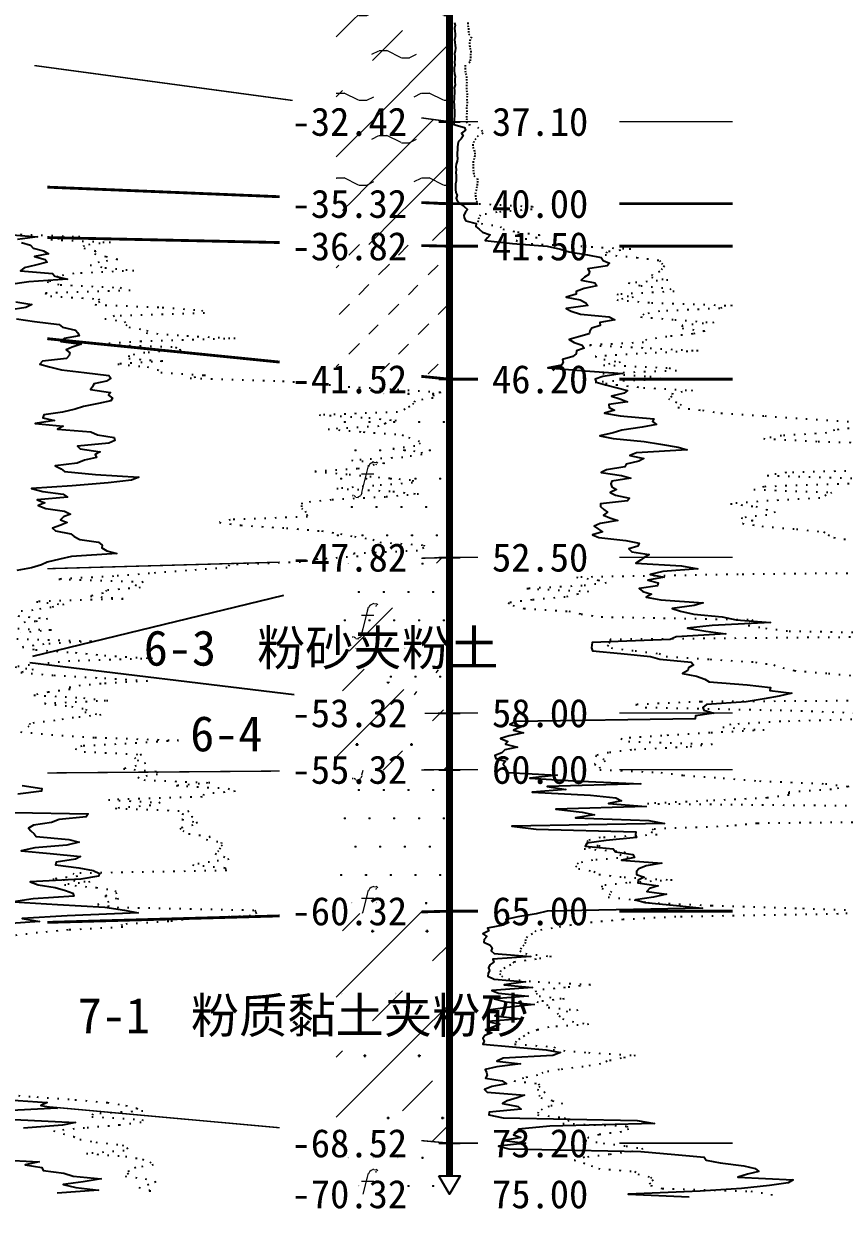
# Model space of a CAD drawing. Extents: x -37 to 3540, y -1485 to 297.
# Drawn here: x 1624.6 to 1682.5, y 67.9 to 152.2 of the extents above; entities that cross this region are included whole.
import ezdxf
from ezdxf.enums import TextEntityAlignment as Align

# ---------------------------------------------------------------- set-up
doc = ezdxf.new("R2010")
doc.units = 0
doc.linetypes.add('DOT', pattern=[6.35, 0, -6.35])
for name, color, linetype in [('CURVE', 200, 'CONTINUOUS'), ('HOLE', 41, 'CONTINUOUS'), ('STRATUM', 241, 'CONTINUOUS')]:
    doc.layers.add(name, color=color, linetype=linetype)
doc.layers.add('HATCH', color=7, linetype='CONTINUOUS', lineweight=13)
doc.styles.add('ST', font='')
doc.styles.get('ST').set_extended_font_data('SimSun')
pattern_1 = [(45, (1308.7487, 0), (-4.24264, 4.24264), [10, 0]), (45, (1309.8097, -3.182), (-2.12132, 6.36396), [3, -3])]
pattern_2 = [(82.875, (1307.914, -1.206), (0.0003693, 10.0001764), [0.0893, -80.5337]), (143.13, (1308.015, -1.2818), (-29.999964, 20.000054), [0.12627, -49.87373]), (172.875, (1308.1923, -1.304), (-70.0002457, 9.9996603), [0.17857, -80.44443]), (206.565, (1308.3707, -1.2147), (-9.999705, -9.999687), [0.19954, -22.16046]), (243.435, (1308.46, -1.0363), (9e-06, -9.999696), [0.19954, -22.16146]), (255.964, (1308.5493, -0.679), (-0.0002, -9.999501), [0.36813, -40.86287]), (255.964, (1308.8593, 0.561), (-0.0002, -9.999501), [1.27838, -39.95262]), (255.964, (1308.9278, 0.835), (-0.0002, -9.999501), [0.28235, -40.94865]), (216.87, (1309.118, 1.0892), (-9.999982, -10.000018), [0.12627, -49.87373]), (243.435, (1309.017, 1.0135), (9e-06, -9.999696), [0.19954, -22.16146]), (206.565, (1309.2965, 1.1785), (-9.999705, -9.999687), [0.19954, -22.16046]), (172.875, (1309.4737, 1.1563), (-70.0002457, 9.9996603), [0.17857, -80.44443]), (143.13, (1309.5747, 1.0806), (-29.999964, 20.000054), [0.12627, -49.87373]), (82.875, (1309.5636, 0.992), (0.0003693, 10.0001764), [0.0893, -80.5337]), (0, (1308.419, 0.34), (0, 10), [0.89286, -9.10714]), (0, (1308.7737, 0), (1, 2), [0, -1.75]), (0, (1308.7487, 0.025), (1, 2), [0, -1.75]), (0, (1308.7487, 0), (1, 2), [0, -1.75]), (0, (1308.7237, 0), (1, 2), [0, -1.75]), (0, (1308.7487, -0.025), (1, 2), [0, -1.75])]
pattern_3 = [(82.875, (1306.9125, -2.6533), (0.000812, 22.000388), [0.1964, -177.1742]), (143.13, (1307.1348, -2.82), (-65.99992, 44.00012), [0.2778, -109.7222]), (172.875, (1307.5246, -2.8687), (-154.00054, 21.999253), [0.39285, -176.97775]), (206.565, (1307.917, -2.672), (-21.99935, -21.9993), [0.439, -48.753]), (243.435, (1308.114, -2.28), (2e-05, -21.99933), [0.439, -48.7552]), (255.964, (1308.31, -1.494), (-0.00044, -21.9989), [0.8099, -89.8983]), (255.964, (1308.992, 1.2344), (-0.00044, -21.9989), [2.8124, -87.8958]), (255.964, (1309.1427, 1.837), (-0.00044, -21.9989), [0.6212, -90.087]), (216.87, (1309.5613, 2.3963), (-21.99996, -22.00004), [0.2778, -109.7222]), (243.435, (1309.339, 2.23), (2e-05, -21.99933), [0.439, -48.7552]), (206.565, (1309.954, 2.593), (-21.99935, -21.9993), [0.439, -48.753]), (172.875, (1310.3437, 2.544), (-154.00054, 21.999253), [0.39285, -176.97775]), (143.13, (1310.566, 2.3772), (-65.99992, 44.00012), [0.2778, -109.7222]), (82.875, (1310.5416, 2.1823), (0.000812, 22.000388), [0.1964, -177.1742]), (0, (1308.023, 0.748), (0, 22), [1.9643, -20.0357]), (0, (1308.8037, 0), (2.2, 4.4), [0, -3.85]), (0, (1308.7487, 0.055), (2.2, 4.4), [0, -3.85]), (0, (1308.7487, 0), (2.2, 4.4), [0, -3.85]), (0, (1308.6937, 0), (2.2, 4.4), [0, -3.85]), (0, (1308.7487, -0.055), (2.2, 4.4), [0, -3.85])]

msp = doc.modelspace()

# ---------------------------------------------------------------- hatches: boundary and pattern name
at = {"layer": 'HATCH'}
h = msp.add_hatch(dxfattribs=at)
h.set_pattern_fill('YNFNT', color=251, style=0)
h.set_pattern_definition([(45, (1308.7487, 0), (-4.24264, 4.24264), [10, 0]), (45, (1309.8097, -3.182), (-2.12132, 6.36396), [3, -3]), (26.565, (1309.8228, -0.2536), (5.999823, 5.999812), [0.567, -12.849]), (0, (1309.256, -0.2536), (0, 6), [0.567, -5.433]), (26.565, (1307.1674, 0), (5.999823, 5.999812), [0.567, -12.849]), (0, (1307.6745, 0.2536), (0, 6), [0.567, -5.433]), (153.435, (1309.2558, -0.2536), (-5.999818, -5e-06), [1.134, -12.2826]), (26.565, (1312.8228, 2.7464), (5.999823, 5.999812), [0.567, -12.849]), (0, (1312.256, 2.7464), (0, 6), [0.567, -5.433]), (26.565, (1310.1674, 3), (5.999823, 5.999812), [0.567, -12.849]), (0, (1310.6745, 3.2536), (0, 6), [0.567, -5.433]), (153.435, (1312.2558, 2.7464), (-5.999818, -5e-06), [1.134, -12.2826])])
h.paths.add_polyline_path([(1654.663, 177.835), (1646.663, 178.205), (1646.663, 146.317), (1654.663, 145.235)])
h.paths.add_polyline_path([(1635.572, 142.243), (1655.076, 142.243), (1655.076, 147.124), (1635.572, 147.124)], flags=9)
h.paths.add_polyline_path([(1635.561, 161.483), (1662.237, 161.483), (1662.237, 166.427), (1635.561, 166.427)], flags=9)
h.paths.add_polyline_path([(1642.593, 143.746), (1652.152, 143.746), (1652.152, 146.679), (1642.593, 146.679)], flags=24)
h.paths.add_polyline_path([(1642.593, 176.346), (1652.152, 176.346), (1652.152, 179.279), (1642.593, 179.279)], flags=9)
h = msp.add_hatch(dxfattribs=at)
h.set_pattern_fill('YNNT', color=251, style=0)
h.set_pattern_definition([(45, (1308.7487, 0), (-2.12132, 2.12132), [10, 0]), (26.565, (1309.8228, -0.2536), (5.999823, 5.999812), [0.567, -12.849]), (0, (1309.256, -0.2536), (0, 6), [0.567, -5.433]), (26.565, (1307.1674, 0), (5.999823, 5.999812), [0.567, -12.849]), (0, (1307.6745, 0.2536), (0, 6), [0.567, -5.433]), (153.435, (1309.2558, -0.2536), (-5.999818, -5e-06), [1.134, -12.2826]), (26.565, (1312.8228, 2.7464), (5.999823, 5.999812), [0.567, -12.849]), (0, (1312.256, 2.7464), (0, 6), [0.567, -5.433]), (26.565, (1310.1674, 3), (5.999823, 5.999812), [0.567, -12.849]), (0, (1310.6745, 3.2536), (0, 6), [0.567, -5.433]), (153.435, (1312.2558, 2.7464), (-5.999818, -5e-06), [1.134, -12.2826])])
h.paths.add_polyline_path([(1654.663, 145.235), (1646.663, 146.317), (1646.663, 139.765), (1654.663, 139.435)])
h.paths.add_polyline_path([(1635.561, 136.323), (1651.511, 136.323), (1651.511, 141.267), (1635.561, 141.267)], flags=9)
h.paths.add_polyline_path([(1635.572, 142.243), (1655.076, 142.243), (1655.076, 147.124), (1635.572, 147.124)], flags=9)
h.paths.add_polyline_path([(1642.593, 137.946), (1652.152, 137.946), (1652.152, 140.879), (1642.593, 140.879)], flags=9)
h.paths.add_polyline_path([(1642.593, 143.746), (1652.152, 143.746), (1652.152, 146.679), (1642.593, 146.679)], flags=24)
h = msp.add_hatch(dxfattribs=at)
h.set_pattern_fill('FZNT', color=32, style=0)
h.set_pattern_definition(pattern_1)
h.paths.add_polyline_path([(1654.663, 139.435), (1646.663, 139.765), (1646.663, 136.607), (1654.663, 136.435)])
h.paths.add_polyline_path([(1635.561, 136.323), (1651.511, 136.323), (1651.511, 141.267), (1635.561, 141.267)], flags=9)
h.paths.add_polyline_path([(1642.593, 134.946), (1652.152, 134.946), (1652.152, 137.879), (1642.593, 137.879)], flags=9)
h.paths.add_polyline_path([(1642.593, 137.946), (1652.152, 137.946), (1652.152, 140.879), (1642.593, 140.879)], flags=9)
h = msp.add_hatch(dxfattribs=at)
h.set_pattern_fill('NZFT', color=52, style=0)
h.set_pattern_definition([(45, (1308.7487, 0), (-6e-07, 6.99998), [0.9473, -8.9522]), (45, (1310.1487, 1.4), (-6e-07, 6.99998), [0.9869, -8.9126]), (45, (1311.5487, 2.8), (-6e-07, 6.99998), [1.06018, -8.83931]), (45, (1312.9487, 4.2), (-6e-07, 6.99998), [0.94918, -8.95032]), (45, (1314.3487, 5.6), (-6e-07, 6.99998), [1.0365, -8.863]), (45, (1312.2487, 0), (-6e-07, 6.99998), [1.01335, -8.88615]), (45, (1313.6487, 1.4), (-6e-07, 6.99998), [1.07896, -12.12037]), (45, (1315.0487, 2.8), (-6e-07, 6.99998), [0.99882, -8.90067]), (45, (1309.4487, 4.2), (-4e-07, 6.99998), [1.05533, -8.84416]), (45, (1310.8487, 5.6), (-4e-07, 6.99998), [1.0365, -8.863])])
h.paths.add_polyline_path([(1654.663, 136.435), (1646.663, 136.607), (1646.663, 127.84), (1654.663, 127.035)])
h.paths.add_polyline_path([(1635.561, 130.903), (1651.511, 130.903), (1651.511, 135.847), (1635.561, 135.847)], flags=9)
h.paths.add_polyline_path([(1642.596, 125.549), (1652.149, 125.549), (1652.149, 128.465), (1642.596, 128.465)], flags=9)
h.paths.add_polyline_path([(1642.593, 134.946), (1652.152, 134.946), (1652.152, 137.879), (1642.593, 137.879)], flags=9)
h = msp.add_hatch(dxfattribs=at)
h.set_pattern_fill('FS', color=142, style=0)
h.set_pattern_definition(pattern_2)
h.paths.add_polyline_path([(1654.663, 127.035), (1646.663, 127.84), (1646.663, 114.211), (1654.663, 114.435)])
h.paths.add_polyline_path([(1642.593, 112.946), (1652.152, 112.946), (1652.152, 115.879), (1642.593, 115.879)], flags=9)
h.paths.add_polyline_path([(1642.596, 125.549), (1652.149, 125.549), (1652.149, 128.465), (1642.596, 128.465)], flags=9)
h = msp.add_hatch(dxfattribs=at)
h.set_pattern_fill('FS', color=142, style=0)
h.set_pattern_definition(pattern_2)
h.paths.add_polyline_path([(1654.663, 114.435), (1646.663, 114.211), (1646.663, 107.565), (1654.663, 103.435)])
h.paths.add_polyline_path([(1646.977, 108.878), (1653.563, 108.878), (1653.563, 112.545), (1646.977, 112.545)], flags=24)
h.paths.add_polyline_path([(1635.561, 104.023), (1662.237, 104.023), (1662.237, 108.967), (1635.561, 108.967)], flags=9)
h.paths.add_polyline_path([(1642.593, 112.946), (1652.152, 112.946), (1652.152, 115.879), (1642.593, 115.879)], flags=9)
h = msp.add_hatch(dxfattribs=at)
h.set_pattern_fill('SZFT', color=142, scale=2.2, style=0)
h.set_pattern_definition([(45, (1308.749, 0), (-2e-06, 15.39996), [4.3383, -17.4406]), (45, (1314.937, 6.223), (-2e-06, 15.39996), [4.3861, -17.3928]), (45, (1319.897, 11.181), (-2e-06, 15.39996), [3.98994, -17.78894]), (26.565, (1308.749, 7.7), (15.4, 15.4), [0.2123, -34.22315]), (36.8699, (1310.2887, 9.24), (15.4, 15.4), [0.43504, -76.56496]), (315, (1316.449, 15.347), (15.39996, 3e-06), [0.0727, -21.7062]), (26.565, (1316.449, 0), (15.4, 15.4), [0.31845, -34.117]), (26.565, (1317.989, 1.54), (15.4, 15.4), [0.2316, -34.20383]), (90, (1318.759, 2.31), (-15.4, -1e-06), [0.0633, -15.3367]), (26.565, (1319.529, 3.08), (15.4, 15.4), [0.2002, -68.6707]), (36.8699, (1321.0687, 4.62), (15.4, 15.4), [0.2435, -76.7565]), (45, (1322.609, 6.16), (-5e-07, 15.39996), [0.24005, -21.53884]), (315, (1323.96, 7.805), (15.39996, 3e-06), [0.0727, -21.7062]), (36.8699, (1311.8287, 10.78), (15.4, 15.4), [0.22493, -76.77507]), (53.1301, (1313.3687, 12.32), (30.8, 46.2), [0.29564, -76.70436]), (53.1301, (1314.9087, 13.86), (30.8, 46.2), [0.27774, -76.72226])])
h.paths.add_polyline_path([(1654.663, 114.435), (1646.663, 114.211), (1646.663, 107.565), (1654.663, 103.435)])
h.paths.add_polyline_path([(1646.977, 108.878), (1653.563, 108.878), (1653.563, 112.545), (1646.977, 112.545)], flags=24)
h.paths.add_polyline_path([(1635.561, 104.023), (1662.237, 104.023), (1662.237, 108.967), (1635.561, 108.967)], flags=9)
h.paths.add_polyline_path([(1642.593, 112.946), (1652.152, 112.946), (1652.152, 115.879), (1642.593, 115.879)], flags=9)
h = msp.add_hatch(dxfattribs=at)
h.set_pattern_fill('FZNT', color=32, style=0)
h.set_pattern_definition(pattern_1)
h.paths.add_polyline_path([(1654.663, 103.435), (1646.663, 107.565), (1646.663, 99.37), (1654.663, 99.435)])
h.paths.add_polyline_path([(1635.561, 104.023), (1662.237, 104.023), (1662.237, 108.967), (1635.561, 108.967)], flags=9)
h.paths.add_polyline_path([(1642.593, 97.946), (1652.152, 97.946), (1652.152, 100.879), (1642.593, 100.879)], flags=9)
h.paths.add_polyline_path([(1642.593, 101.946), (1652.152, 101.946), (1652.152, 104.879), (1642.593, 104.879)], flags=9)
h = msp.add_hatch(dxfattribs=at)
h.set_pattern_fill('FS', color=32, scale=2.2, style=0)
h.set_pattern_definition(pattern_3)
h.paths.add_polyline_path([(1654.663, 103.435), (1646.663, 107.565), (1646.663, 99.37), (1654.663, 99.435)])
h.paths.add_polyline_path([(1635.561, 104.023), (1662.237, 104.023), (1662.237, 108.967), (1635.561, 108.967)], flags=9)
h.paths.add_polyline_path([(1642.593, 97.946), (1652.152, 97.946), (1652.152, 100.879), (1642.593, 100.879)], flags=9)
h.paths.add_polyline_path([(1642.593, 101.946), (1652.152, 101.946), (1652.152, 104.879), (1642.593, 104.879)], flags=9)
h = msp.add_hatch(dxfattribs=at)
h.set_pattern_fill('FS', color=142, style=0)
h.set_pattern_definition(pattern_2)
h.paths.add_polyline_path([(1654.663, 99.435), (1646.663, 99.37), (1646.663, 89.211), (1654.663, 89.435)])
h.paths.add_polyline_path([(1642.593, 87.946), (1652.152, 87.946), (1652.152, 90.879), (1642.593, 90.879)], flags=9)
h.paths.add_polyline_path([(1642.593, 97.946), (1652.152, 97.946), (1652.152, 100.879), (1642.593, 100.879)], flags=9)
h = msp.add_hatch(dxfattribs=at)
h.set_pattern_fill('FZNT', color=32, style=0)
h.set_pattern_definition(pattern_1)
h.paths.add_polyline_path([(1654.663, 89.435), (1646.663, 89.211), (1646.663, 73.761), (1654.663, 73.035)])
h.paths.add_polyline_path([(1635.561, 79.623), (1662.237, 79.623), (1662.237, 84.567), (1635.561, 84.567)], flags=9)
h.paths.add_polyline_path([(1642.593, 71.546), (1652.152, 71.546), (1652.152, 74.479), (1642.593, 74.479)], flags=9)
h.paths.add_polyline_path([(1642.593, 87.946), (1652.152, 87.946), (1652.152, 90.879), (1642.593, 90.879)], flags=9)
h = msp.add_hatch(dxfattribs=at)
h.set_pattern_fill('FS', color=32, scale=2.2, style=0)
h.set_pattern_definition(pattern_3)
h.paths.add_polyline_path([(1654.663, 89.435), (1646.663, 89.211), (1646.663, 73.761), (1654.663, 73.035)])
h.paths.add_polyline_path([(1635.561, 79.623), (1662.237, 79.623), (1662.237, 84.567), (1635.561, 84.567)], flags=9)
h.paths.add_polyline_path([(1642.593, 71.546), (1652.152, 71.546), (1652.152, 74.479), (1642.593, 74.479)], flags=9)
h.paths.add_polyline_path([(1642.593, 87.946), (1652.152, 87.946), (1652.152, 90.879), (1642.593, 90.879)], flags=9)
h = msp.add_hatch(dxfattribs=at)
h.set_pattern_fill('FS', color=142, style=0)
h.set_pattern_definition(pattern_2)
h.paths.add_polyline_path([(1654.663, 73.035), (1646.663, 73.761), (1646.663, 69.435), (1654.663, 69.435), (1653.913, 70.734), (1654.663, 70.734)])
h.paths.add_polyline_path([(1642.593, 67.946), (1652.152, 67.946), (1652.152, 70.879), (1642.593, 70.879)], flags=9)
h.paths.add_polyline_path([(1642.593, 71.546), (1652.152, 71.546), (1652.152, 74.479), (1642.593, 74.479)], flags=9)

# ---------------------------------------------------------------- linework, layer by layer
at = {"layer": 'CURVE', "color": 30, "linetype": 'Continuous'}
for points in [[(1655.023, 152.235), (1655.053, 152.035), (1655.023, 151.835), (1655.043, 151.635), (1655.053, 151.435), (1655.063, 151.235), (1655.013, 151.035), (1655.043, 150.835), (1655.053, 150.635), (1655.083, 150.435), (1655.063, 150.235), (1655.023, 150.035), (1655.043, 149.835), (1655.033, 149.635), (1655.023, 149.435), (1655.033, 149.235), (1654.983, 149.035), (1654.983, 148.835), (1655.003, 148.635), (1655.053, 148.435), (1655.043, 148.235), (1655.033, 148.035), (1655.053, 147.835), (1654.993, 147.635), (1655.023, 147.435), (1655.023, 147.235), (1654.983, 147.035), (1654.993, 146.835), (1654.973, 146.635), (1654.983, 146.435), (1654.983, 146.235), (1655.003, 146.035), (1655.023, 145.835), (1655.003, 145.635), (1654.983, 145.435), (1654.983, 145.235), (1654.973, 145.035), (1655.713, 144.835), (1655.783, 144.635), (1655.503, 144.435), (1655.623, 144.235), (1655.493, 144.035), (1655.303, 143.835), (1655.253, 143.635), (1655.233, 143.435), (1655.223, 143.235), (1655.193, 143.035), (1655.213, 142.835), (1655.223, 142.635), (1655.203, 142.435), (1655.133, 142.235), (1655.113, 142.035), (1655.133, 141.835), (1655.113, 141.635), (1655.123, 141.435), (1655.133, 141.235), (1655.133, 141.035), (1655.093, 140.835), (1655.073, 140.635), (1655.083, 140.435), (1655.103, 140.235), (1655.213, 140.035), (1655.123, 139.835), (1655.193, 139.635), (1655.423, 139.435), (1655.693, 139.235), (1655.943, 139.035), (1655.783, 138.835), (1655.683, 138.635), (1655.693, 138.435), (1655.823, 138.235), (1656.533, 138.035), (1656.523, 137.835), (1656.753, 137.635), (1656.983, 137.435), (1657.523, 137.235), (1657.343, 137.035), (1657.173, 136.835), (1659.123, 136.635), (1661.563, 136.435), (1662.513, 136.235), (1663.113, 136.035), (1664.403, 135.835), (1665.373, 135.635), (1665.523, 135.435), (1665.973, 135.235), (1665.803, 135.035), (1664.433, 134.835), (1664.553, 134.635), (1664.503, 134.435), (1664.193, 134.235), (1663.973, 134.035), (1664.923, 133.835), (1665.063, 133.635), (1664.173, 133.435), (1663.613, 133.235), (1663.613, 133.035), (1662.893, 132.835), (1663.893, 132.635), (1664.283, 132.435), (1664.433, 132.235), (1662.903, 132.035), (1663.263, 131.835), (1663.913, 131.635), (1665.953, 131.435), (1666.343, 131.235), (1665.283, 131.035), (1665.313, 130.835), (1664.723, 130.635), (1664.583, 130.435), (1664.533, 130.235), (1663.773, 130.035), (1663.123, 129.835), (1663.473, 129.635), (1664.033, 129.435), (1664.183, 129.235), (1663.643, 129.035), (1663.613, 128.835), (1663.373, 128.635), (1662.643, 128.435), (1662.683, 128.235), (1662.563, 128.035), (1661.613, 127.835), (1664.243, 127.635), (1666.873, 127.435), (1665.503, 127.235), (1664.943, 127.035), (1665.033, 126.835), (1665.673, 126.635), (1666.503, 126.435), (1667.243, 126.235), (1666.993, 126.035), (1666.103, 125.835), (1666.703, 125.635), (1667.233, 125.435), (1665.923, 125.235), (1665.943, 125.035), (1666.313, 124.835), (1665.603, 124.635), (1666.723, 124.435), (1669.103, 124.235), (1669.003, 124.035), (1669.293, 123.835), (1668.283, 123.635), (1666.833, 123.435), (1666.213, 123.235), (1665.293, 123.035), (1666.233, 122.835), (1668.413, 122.635), (1669.573, 122.435), (1670.823, 122.235), (1671.463, 122.035), (1667.883, 121.835), (1667.403, 121.635), (1668.403, 121.435), (1668.043, 121.235), (1667.133, 121.035), (1667.043, 120.835), (1665.763, 120.635), (1665.383, 120.435), (1666.803, 120.235), (1667.473, 120.035), (1666.123, 119.835), (1666.053, 119.635), (1666.123, 119.435), (1666.463, 119.235), (1666.023, 119.035), (1666.393, 118.835), (1667.373, 118.635), (1667.233, 118.435), (1665.333, 118.235), (1665.333, 118.035), (1665.563, 117.835), (1665.813, 117.635), (1665.543, 117.435), (1665.993, 117.235), (1666.563, 117.035), (1665.303, 116.835), (1664.873, 116.635), (1665.183, 116.435), (1665.463, 116.235), (1664.763, 116.035), (1665.213, 115.835), (1667.123, 115.635), (1668.053, 115.435), (1667.973, 115.235), (1667.333, 115.035), (1667.533, 114.835), (1668.773, 114.635), (1668.413, 114.435), (1668.153, 114.235), (1667.823, 114.035), (1671.063, 113.835), (1672.213, 113.635), (1669.723, 113.435), (1668.833, 113.235), (1669.833, 113.035), (1668.663, 112.835), (1669.403, 112.635), (1669.353, 112.435), (1668.053, 112.235), (1668.313, 112.035), (1668.933, 111.835), (1668.563, 111.635), (1669.583, 111.435), (1672.573, 111.235), (1671.953, 111.035), (1670.403, 110.835), (1670.983, 110.635), (1671.923, 110.435), (1673.933, 110.235), (1674.923, 110.035), (1677.333, 109.835), (1673.213, 109.635), (1671.483, 109.435), (1672.773, 109.235), (1674.183, 109.035), (1670.673, 108.835), (1670.243, 108.635), (1664.743, 108.435), (1664.713, 108.235), (1664.683, 108.035), (1664.763, 107.835), (1666.773, 107.635), (1668.863, 107.435), (1669.513, 107.235), (1671.733, 107.035), (1671.903, 106.835), (1671.543, 106.635), (1671.493, 106.435), (1671.133, 106.235), (1672.103, 106.035), (1672.713, 105.835), (1673.013, 105.635), (1675.683, 105.435), (1677.333, 105.235), (1677.293, 105.035), (1678.843, 104.835), (1677.953, 104.635), (1676.903, 104.435), (1675.623, 104.235), (1672.823, 104.035), (1672.553, 103.835), (1672.623, 103.635), (1673.343, 103.435), (1672.053, 103.235), (1672.023, 103.035), (1659.313, 102.835), (1658.933, 102.635), (1659.643, 102.435), (1659.193, 102.235), (1659.883, 102.035), (1658.883, 101.835), (1658.253, 101.635), (1658.783, 101.435), (1658.623, 101.235), (1659.473, 101.035), (1658.563, 100.835), (1658.363, 100.635), (1657.873, 100.435), (1657.943, 100.235), (1658.613, 100.035), (1658.443, 99.835), (1658.583, 99.635), (1658.673, 99.435), (1658.723, 99.235), (1662.263, 99.035), (1660.343, 98.835), (1663.423, 98.635), (1668.173, 98.435), (1661.553, 98.235), (1662.873, 98.035), (1660.503, 97.835), (1664.623, 97.635), (1666.413, 97.435), (1666.823, 97.235), (1665.893, 97.035), (1668.553, 96.835), (1662.163, 96.635), (1664.033, 96.435), (1664.913, 96.235), (1663.563, 96.035), (1668.743, 95.835), (1669.843, 95.635), (1659.073, 95.435), (1660.783, 95.235), (1667.833, 95.035), (1667.793, 94.835), (1667.863, 94.635), (1665.723, 94.435), (1664.373, 94.235), (1664.253, 94.035), (1666.223, 93.835), (1666.393, 93.635), (1667.623, 93.435), (1667.733, 93.235), (1666.803, 93.035), (1669.673, 92.835), (1668.553, 92.635), (1668.033, 92.435), (1667.873, 92.235), (1667.863, 92.035), (1668.413, 91.835), (1667.983, 91.635), (1667.973, 91.435), (1669.413, 91.235), (1668.793, 91.035), (1668.593, 90.835), (1670.003, 90.635), (1669.073, 90.435), (1667.813, 90.235), (1668.483, 90.035), (1670.703, 89.835), (1672.543, 89.635), (1661.553, 89.435), (1660.773, 89.235), (1659.483, 89.035), (1658.643, 88.835), (1658.843, 88.635), (1658.453, 88.435), (1657.353, 88.235), (1657.443, 88.035), (1657.013, 87.835), (1657.293, 87.635), (1657.103, 87.435), (1657.093, 87.235), (1657.523, 87.035), (1657.673, 86.835), (1657.603, 86.635), (1657.823, 86.435), (1660.403, 86.235), (1657.733, 86.035), (1657.793, 85.835), (1657.513, 85.635), (1657.423, 85.435), (1657.483, 85.235), (1657.403, 85.035), (1657.363, 84.835), (1657.813, 84.635), (1660.023, 84.435), (1658.533, 84.235), (1660.533, 84.035), (1657.653, 83.835), (1658.133, 83.635), (1660.213, 83.435), (1657.813, 83.235), (1658.633, 83.035), (1660.643, 82.835), (1658.723, 82.635), (1657.413, 82.435), (1658.093, 82.235), (1657.853, 82.035), (1659.713, 81.835), (1657.333, 81.635), (1658.223, 81.435), (1657.733, 81.235), (1657.203, 81.035), (1657.643, 80.835), (1657.153, 80.635), (1657.023, 80.435), (1657.113, 80.235), (1657.023, 80.035), (1659.113, 79.835), (1661.493, 79.635), (1662.493, 79.435), (1661.963, 79.235), (1658.453, 79.035), (1657.993, 78.835), (1659.683, 78.635), (1658.013, 78.435), (1657.173, 78.235), (1657.273, 78.035), (1657.313, 77.835), (1657.203, 77.635), (1658.373, 77.435), (1658.683, 77.235), (1657.653, 77.035), (1657.143, 76.835), (1657.323, 76.635), (1659.963, 76.435), (1659.443, 76.235), (1658.723, 76.035), (1658.393, 75.835), (1659.523, 75.635), (1659.733, 75.435), (1657.473, 75.235), (1657.433, 75.035), (1658.463, 74.835), (1667.923, 74.635), (1669.143, 74.435), (1661.753, 74.235), (1659.533, 74.035), (1659.443, 73.835), (1659.173, 73.635), (1659.703, 73.435), (1658.513, 73.235), (1660.023, 73.035), (1658.123, 72.835), (1658.853, 72.635), (1668.183, 72.435), (1670.593, 72.235), (1672.643, 72.035), (1672.793, 71.835), (1673.793, 71.635), (1675.463, 71.435), (1676.263, 71.235), (1676.513, 71.035), (1675.713, 70.835), (1675.033, 70.635), (1678.953, 70.435), (1678.583, 70.235), (1677.263, 70.035), (1675.303, 69.835), (1672.363, 69.635), (1667.293, 69.435), (1671.593, 69.235)], [(1622.846, 137.305), (1625.536, 137.105), (1624.126, 136.905)], [(1624.416, 136.705), (1625.056, 136.505), (1625.236, 136.305), (1625.966, 136.105), (1626.336, 135.905), (1625.336, 135.705), (1626.086, 135.505), (1626.226, 135.305), (1625.406, 135.105), (1624.596, 134.905), (1624.346, 134.705), (1626.606, 134.505), (1626.776, 134.305), (1627.656, 134.105), (1624.946, 133.905), (1623.466, 133.705)], [(1624.006, 132.505), (1625.156, 132.305), (1624.716, 132.105), (1623.516, 131.905)], [(1624.056, 131.305), (1625.336, 131.105), (1627.086, 130.905), (1627.316, 130.705), (1628.236, 130.505), (1628.386, 130.305), (1628.496, 130.105), (1627.426, 129.905), (1627.196, 129.705), (1628.626, 129.505), (1627.986, 129.305), (1627.576, 129.105), (1627.836, 128.905), (1627.796, 128.705), (1627.606, 128.505), (1625.896, 128.305), (1625.716, 128.105), (1626.386, 127.905), (1627.236, 127.705), (1628.846, 127.505), (1630.586, 127.305), (1630.736, 127.105), (1630.416, 126.905), (1629.526, 126.705), (1629.436, 126.505), (1629.286, 126.305), (1630.716, 126.105), (1630.576, 125.905), (1630.836, 125.705), (1630.736, 125.505), (1629.846, 125.305), (1628.806, 125.105), (1628.216, 124.905), (1627.306, 124.705), (1626.006, 124.505), (1625.926, 124.305), (1626.756, 124.105), (1625.386, 123.905), (1627.356, 123.705), (1626.956, 123.505), (1629.316, 123.305), (1629.776, 123.105), (1630.956, 122.905), (1631.016, 122.705), (1630.586, 122.505), (1628.376, 122.305), (1628.556, 122.105), (1629.966, 121.905), (1629.626, 121.705), (1629.706, 121.505), (1628.876, 121.305), (1628.346, 121.105), (1626.796, 120.905), (1627.216, 120.705), (1627.446, 120.505), (1629.656, 120.305), (1632.706, 120.105), (1632.196, 119.905), (1630.536, 119.705), (1627.996, 119.505), (1625.126, 119.305), (1625.926, 119.105), (1627.366, 118.905), (1627.666, 118.705), (1625.526, 118.505), (1626.056, 118.305), (1625.596, 118.105), (1626.146, 117.905), (1627.446, 117.705), (1627.886, 117.505), (1627.396, 117.305), (1627.176, 117.105), (1627.636, 116.905), (1627.186, 116.705), (1626.606, 116.505), (1626.826, 116.305), (1627.896, 116.105), (1628.146, 115.905), (1628.536, 115.705), (1629.846, 115.505), (1630.126, 115.305), (1630.086, 115.105), (1630.446, 114.905), (1631.146, 114.705), (1627.956, 114.505), (1627.116, 114.305), (1626.226, 114.105), (1625.836, 113.905), (1625.116, 113.705), (1624.076, 113.505)], [(1624.456, 98.305), (1625.846, 98.105), (1625.826, 97.905), (1624.166, 97.705)], [(1618.596, 96.505), (1629.126, 96.305), (1628.986, 96.105), (1627.086, 95.905), (1626.526, 95.705), (1625.256, 95.505), (1624.906, 95.305), (1625.086, 95.105), (1625.306, 94.905), (1625.456, 94.705), (1627.766, 94.505), (1628.496, 94.305), (1627.626, 94.105), (1625.356, 93.905), (1624.396, 93.705), (1626.446, 93.505), (1628.586, 93.305), (1628.226, 93.105), (1626.876, 92.905), (1626.816, 92.705), (1628.476, 92.505), (1629.486, 92.305), (1629.936, 92.105), (1629.866, 91.905), (1628.606, 91.705), (1625.036, 91.505), (1625.606, 91.305), (1626.796, 91.105), (1627.526, 90.905), (1628.046, 90.705), (1628.116, 90.505), (1625.236, 90.305), (1623.846, 90.105), (1626.956, 89.905), (1630.316, 89.705), (1631.696, 89.505), (1632.666, 89.305), (1627.636, 89.105), (1624.466, 88.905), (1625.686, 88.705), (1623.006, 88.505)], [(1623.496, 76.105), (1626.226, 75.905), (1625.786, 75.705), (1626.926, 75.505), (1622.756, 75.305)], [(1623.896, 74.705), (1628.236, 74.505), (1627.306, 74.305), (1624.556, 74.105)], [(1621.956, 71.905), (1625.666, 71.705), (1624.686, 71.505), (1625.846, 71.305), (1625.956, 71.105), (1627.406, 70.905), (1628.076, 70.705), (1630.056, 70.505), (1628.766, 70.305), (1627.356, 70.105), (1628.256, 69.905), (1629.856, 69.705), (1626.926, 69.505)]]:
    msp.add_lwpolyline(points, dxfattribs=at)
at = {"layer": 'CURVE', "color": 100, "linetype": 'DOT', "ltscale": 0.1}
for points in [[(1655.953, 152.235), (1655.963, 152.035), (1655.993, 151.835), (1656.003, 151.635), (1656.013, 151.435), (1656.213, 151.235), (1656.113, 151.035), (1656.073, 150.835), (1656.073, 150.635), (1656.103, 150.435), (1656.163, 150.235), (1656.153, 150.035), (1656.143, 149.835), (1656.123, 149.635), (1656.113, 149.435), (1655.763, 149.235), (1655.773, 149.035), (1655.773, 148.835), (1655.793, 148.635), (1655.863, 148.435), (1655.863, 148.235), (1655.873, 148.035), (1655.853, 147.835), (1655.853, 147.635), (1655.853, 147.435), (1655.903, 147.235), (1655.903, 147.035), (1655.883, 146.835), (1655.903, 146.635), (1655.893, 146.435), (1655.853, 146.235), (1655.873, 146.035), (1655.873, 145.835), (1655.863, 145.635), (1655.873, 145.435), (1655.843, 145.235), (1656.013, 145.035), (1656.633, 144.835), (1656.913, 144.635), (1657.033, 144.435), (1656.683, 144.235), (1656.513, 144.035), (1656.383, 143.835), (1656.313, 143.635), (1656.303, 143.435), (1656.413, 143.235), (1656.443, 143.035), (1656.443, 142.835), (1656.393, 142.635), (1656.343, 142.435), (1656.343, 142.235), (1656.343, 142.035), (1656.343, 141.835), (1656.363, 141.635), (1656.383, 141.435), (1656.623, 141.235), (1656.643, 141.035), (1656.613, 140.835), (1656.593, 140.635), (1656.563, 140.435), (1656.483, 140.235), (1656.493, 140.035), (1656.513, 139.835), (1656.543, 139.635), (1656.743, 139.435), (1660.513, 139.235), (1660.493, 139.035), (1658.003, 138.835), (1656.843, 138.635), (1656.743, 138.435), (1656.643, 138.235), (1656.903, 138.035), (1658.253, 137.835), (1658.423, 137.635), (1659.473, 137.435), (1661.033, 137.235), (1660.843, 137.035), (1659.373, 136.835), (1659.703, 136.635), (1663.943, 136.435), (1667.463, 136.235), (1665.783, 136.035), (1665.653, 135.835), (1667.883, 135.635), (1669.523, 135.435), (1669.653, 135.235), (1669.843, 135.035), (1669.693, 134.835), (1669.523, 134.635), (1668.983, 134.435), (1668.933, 134.235), (1670.093, 134.035), (1667.293, 133.835), (1668.173, 133.635), (1670.223, 133.435), (1670.533, 133.235), (1666.483, 133.035), (1667.633, 132.835), (1666.483, 132.635), (1668.933, 132.435), (1674.623, 132.235), (1673.763, 132.035), (1669.503, 131.835), (1668.393, 131.635), (1668.163, 131.435), (1670.573, 131.235), (1673.343, 131.035), (1671.093, 130.835), (1671.093, 130.635), (1672.703, 130.435), (1671.843, 130.235), (1670.013, 130.035), (1668.573, 129.835), (1668.373, 129.635), (1664.543, 129.435), (1668.833, 129.235), (1672.223, 129.035), (1667.943, 128.835), (1664.943, 128.635), (1665.563, 128.435), (1666.723, 128.235), (1665.543, 128.035), (1670.173, 127.835), (1670.703, 127.635), (1665.483, 127.435), (1668.813, 127.235), (1669.953, 127.035), (1664.963, 126.835), (1666.443, 126.635), (1668.373, 126.435), (1671.833, 126.235), (1670.423, 126.035), (1670.363, 125.835), (1670.123, 125.635), (1670.633, 125.435), (1671.033, 125.235), (1670.803, 125.035), (1672.533, 124.835), (1673.843, 124.635), (1676.933, 124.435), (1679.833, 124.235), (1682.863, 124.035)], [(1623.596, 137.305), (1628.546, 137.105), (1626.496, 136.905), (1630.716, 136.705), (1628.796, 136.505), (1628.826, 136.305), (1629.646, 136.105), (1629.566, 135.905), (1630.376, 135.705), (1631.226, 135.505), (1629.896, 135.305), (1629.266, 135.105), (1630.316, 134.905), (1632.366, 134.705), (1628.116, 134.505), (1626.916, 134.305), (1627.186, 134.105), (1626.236, 133.905), (1627.156, 133.705), (1631.386, 133.505), (1632.096, 133.305), (1626.096, 133.105), (1626.466, 132.905), (1629.856, 132.705), (1629.946, 132.505), (1629.606, 132.305), (1634.366, 132.105), (1637.136, 131.905), (1637.356, 131.705), (1630.996, 131.505), (1630.306, 131.305), (1631.686, 131.105), (1631.786, 130.905), (1631.996, 130.705), (1633.316, 130.505), (1633.216, 130.305), (1636.106, 130.105), (1639.526, 129.905), (1632.886, 129.705), (1629.826, 129.505), (1635.306, 129.305), (1635.666, 129.105), (1633.126, 128.905), (1631.996, 128.705), (1632.006, 128.505), (1634.406, 128.305), (1631.216, 128.105), (1633.306, 127.905), (1634.016, 127.705), (1634.256, 127.505), (1637.426, 127.305), (1636.336, 127.105), (1642.866, 126.905), (1645.416, 126.705), (1647.506, 126.505), (1650.976, 126.305), (1654.056, 126.105), (1653.526, 125.905), (1653.496, 125.705), (1652.216, 125.505), (1652.116, 125.305), (1651.856, 125.105), (1651.516, 124.905), (1650.996, 124.705), (1645.456, 124.505), (1648.966, 124.305), (1650.896, 124.105), (1650.126, 123.905), (1649.676, 123.705), (1646.086, 123.505), (1648.566, 123.305), (1651.326, 123.105), (1651.756, 122.905), (1652.476, 122.705), (1652.596, 122.505), (1652.206, 122.305), (1650.656, 122.105), (1652.686, 121.905), (1652.706, 121.705), (1651.356, 121.505), (1647.736, 121.305), (1650.066, 121.105), (1648.986, 120.905), (1648.166, 120.705), (1645.136, 120.505), (1647.566, 120.305), (1649.616, 120.105), (1652.076, 119.905), (1652.056, 119.705), (1649.316, 119.505), (1646.696, 119.305), (1650.666, 119.105), (1652.476, 118.905), (1650.136, 118.705), (1646.306, 118.505), (1644.236, 118.305), (1644.196, 118.105), (1644.196, 117.905), (1644.456, 117.705), (1644.576, 117.505), (1644.626, 117.305), (1639.166, 117.105), (1638.396, 116.905), (1639.916, 116.705), (1643.146, 116.505), (1645.626, 116.305), (1646.946, 116.105), (1647.946, 115.905), (1649.236, 115.705), (1649.726, 115.505), (1652.876, 115.305), (1652.836, 115.105), (1652.406, 114.905), (1647.846, 114.705), (1648.196, 114.505), (1645.346, 114.305), (1644.126, 114.105), (1639.096, 113.905), (1638.956, 113.705), (1636.086, 113.505), (1633.466, 113.305), (1630.916, 113.105), (1627.056, 112.905), (1633.016, 112.705), (1632.456, 112.505), (1632.796, 112.305), (1630.426, 112.105), (1630.176, 111.905), (1629.296, 111.705), (1631.606, 111.505), (1625.476, 111.305), (1627.406, 111.105), (1626.506, 110.905), (1625.216, 110.705), (1622.776, 110.505)], [(1683.623, 123.635), (1681.873, 123.435), (1681.293, 123.235), (1678.123, 123.035), (1676.853, 122.835), (1680.703, 122.635), (1687.883, 122.435)], [(1686.333, 120.635), (1678.463, 120.435), (1677.113, 120.235), (1683.333, 120.035)], [(1682.893, 119.635), (1676.873, 119.435), (1676.163, 119.235), (1681.663, 119.035), (1681.283, 118.835), (1680.833, 118.635), (1677.183, 118.435), (1674.523, 118.235), (1676.303, 118.035), (1677.033, 117.835), (1677.663, 117.635), (1677.093, 117.435), (1675.273, 117.235), (1676.093, 117.035), (1675.353, 116.835), (1676.723, 116.635), (1679.173, 116.435), (1681.083, 116.235), (1681.423, 116.035), (1681.803, 115.835), (1683.263, 115.635)], [(1695.293, 113.435), (1675.053, 113.235), (1663.633, 113.035), (1665.173, 112.835), (1665.733, 112.635), (1664.033, 112.435), (1660.133, 112.235), (1664.473, 112.035), (1663.733, 111.835), (1662.833, 111.635), (1660.493, 111.435), (1658.813, 111.235), (1659.143, 111.035), (1659.933, 110.835), (1663.093, 110.635), (1663.953, 110.435), (1665.383, 110.235), (1676.083, 110.035), (1675.893, 109.835), (1675.773, 109.635), (1676.993, 109.435), (1678.653, 109.235), (1688.823, 109.035)], [(1621.946, 109.505), (1626.546, 109.305), (1624.336, 109.105)], [(1624.166, 110.305), (1626.246, 110.105), (1625.406, 109.905), (1622.716, 109.705)], [(1623.346, 108.705), (1629.376, 108.505), (1626.006, 108.305), (1624.486, 108.105), (1625.416, 107.905), (1628.216, 107.705), (1630.286, 107.505), (1633.656, 107.305), (1627.836, 107.105), (1625.716, 106.905), (1623.976, 106.705), (1625.246, 106.505), (1624.366, 106.305), (1626.696, 106.105), (1630.286, 105.905), (1633.326, 105.705), (1630.036, 105.505), (1627.826, 105.305), (1627.846, 105.105), (1626.296, 104.905), (1625.296, 104.705), (1628.796, 104.505), (1630.516, 104.305), (1626.036, 104.105), (1627.956, 103.905), (1629.016, 103.705), (1628.896, 103.505), (1630.026, 103.305), (1628.096, 103.105), (1626.776, 102.905), (1625.016, 102.705), (1624.946, 102.505), (1624.566, 102.305)], [(1687.393, 108.835), (1666.023, 108.635), (1665.993, 108.435), (1665.803, 108.235), (1666.073, 108.035), (1667.783, 107.835), (1669.473, 107.635), (1669.963, 107.435), (1673.073, 107.235), (1676.273, 107.035), (1677.583, 106.835), (1678.203, 106.635), (1679.023, 106.435), (1681.433, 106.235), (1683.793, 106.035)], [(1707.073, 104.435), (1672.403, 104.235), (1667.803, 104.035), (1668.493, 103.835), (1678.023, 103.635), (1684.043, 103.435)], [(1684.563, 103.035), (1678.063, 102.835), (1674.543, 102.635), (1673.963, 102.435), (1676.903, 102.235), (1673.063, 102.035), (1669.663, 101.835), (1666.773, 101.635), (1667.303, 101.435), (1673.223, 101.235), (1671.473, 101.035), (1667.513, 100.835), (1665.893, 100.635), (1664.973, 100.435), (1665.513, 100.235), (1665.653, 100.035), (1664.913, 99.835), (1665.263, 99.635), (1665.283, 99.435), (1669.583, 99.235), (1671.163, 99.035), (1673.993, 98.835), (1676.563, 98.635), (1681.223, 98.435), (1682.883, 98.235), (1681.643, 98.035), (1678.633, 97.835), (1678.653, 97.635), (1677.083, 97.435), (1672.913, 97.235), (1668.653, 97.035), (1688.343, 96.835)], [(1624.336, 102.105), (1626.526, 101.905), (1629.606, 101.705), (1635.506, 101.505), (1632.556, 101.305), (1628.676, 101.105), (1628.216, 100.905), (1628.846, 100.705), (1632.886, 100.505), (1632.416, 100.305), (1632.596, 100.105), (1633.176, 99.905), (1632.516, 99.705), (1631.626, 99.505), (1633.996, 99.305), (1634.026, 99.105), (1632.636, 98.905), (1633.056, 98.705), (1637.726, 98.505), (1635.346, 98.305), (1639.016, 98.105), (1639.506, 97.905), (1637.296, 97.705), (1637.176, 97.505), (1630.566, 97.305), (1634.226, 97.105), (1633.546, 96.905), (1631.046, 96.705), (1636.246, 96.505), (1635.756, 96.305), (1636.506, 96.105), (1635.756, 95.905), (1636.856, 95.705), (1636.526, 95.505), (1635.596, 95.305), (1635.806, 95.105), (1636.226, 94.905), (1637.746, 94.705), (1637.466, 94.505), (1638.526, 94.305), (1638.586, 94.105), (1638.446, 93.905), (1638.336, 93.705), (1638.096, 93.505), (1638.686, 93.305), (1639.076, 93.105), (1637.696, 92.905), (1636.496, 92.705), (1638.806, 92.505), (1638.916, 92.305), (1628.036, 92.105), (1628.366, 91.905), (1626.626, 91.705), (1629.256, 91.505), (1627.456, 91.305), (1629.686, 91.105), (1631.046, 90.905), (1631.156, 90.705), (1630.316, 90.505), (1631.276, 90.305), (1630.586, 90.105), (1629.776, 89.905), (1631.176, 89.705), (1640.916, 89.505), (1641.046, 89.305), (1640.606, 89.105), (1636.536, 88.905), (1634.816, 88.705), (1631.476, 88.505), (1631.566, 88.305), (1627.706, 88.105), (1625.546, 87.905), (1623.906, 87.705)], [(1694.173, 95.835), (1676.393, 95.635), (1674.353, 95.435), (1669.043, 95.235), (1668.903, 95.035), (1669.323, 94.835), (1665.313, 94.635), (1664.433, 94.435), (1664.343, 94.235), (1665.313, 94.035), (1664.173, 93.835), (1667.083, 93.635), (1666.703, 93.435), (1667.293, 93.235), (1664.773, 93.035), (1663.743, 92.835), (1663.563, 92.635), (1663.773, 92.435), (1664.853, 92.235), (1665.223, 92.035), (1667.003, 91.835), (1670.383, 91.635), (1667.193, 91.435), (1665.413, 91.235), (1665.433, 91.035), (1666.113, 90.835), (1666.013, 90.635), (1665.873, 90.435), (1667.703, 90.235), (1668.673, 90.035), (1673.193, 89.835), (1679.613, 89.635), (1684.953, 89.435), (1682.113, 89.235), (1670.663, 89.035), (1666.923, 88.835), (1664.733, 88.635), (1663.233, 88.435), (1661.913, 88.235), (1660.763, 88.035), (1660.513, 87.835), (1660.153, 87.635), (1660.033, 87.435), (1660.033, 87.235), (1659.903, 87.035), (1659.723, 86.835), (1659.633, 86.635), (1660.023, 86.435), (1661.833, 86.235), (1660.773, 86.035), (1659.203, 85.835), (1658.983, 85.635), (1658.583, 85.435), (1658.283, 85.235), (1658.203, 85.035), (1658.323, 84.835), (1658.823, 84.635), (1660.923, 84.435), (1664.613, 84.235), (1662.823, 84.035), (1660.733, 83.835), (1660.783, 83.635), (1660.993, 83.435), (1662.753, 83.235), (1660.823, 83.035), (1661.543, 82.835), (1661.643, 82.635), (1663.723, 82.435), (1662.293, 82.235), (1662.393, 82.035), (1662.653, 81.835), (1663.333, 81.635), (1664.483, 81.435), (1661.673, 81.235), (1660.883, 81.035), (1660.283, 80.835), (1659.953, 80.635), (1659.623, 80.435), (1659.363, 80.235), (1659.263, 80.035), (1662.113, 79.835), (1661.973, 79.635), (1664.473, 79.435), (1667.783, 79.235), (1666.793, 79.035), (1665.803, 78.835), (1665.333, 78.635), (1664.103, 78.435), (1662.413, 78.235), (1661.263, 78.035), (1660.883, 77.835), (1659.883, 77.635), (1659.213, 77.435), (1660.943, 77.235), (1661.033, 77.035), (1660.863, 76.835), (1661.413, 76.635), (1660.993, 76.435), (1661.103, 76.235), (1661.943, 76.035), (1662.643, 75.835), (1661.693, 75.635), (1661.213, 75.435), (1660.923, 75.235), (1660.883, 75.035), (1662.773, 74.835), (1663.123, 74.635), (1662.663, 74.435), (1667.193, 74.235), (1667.313, 74.035), (1666.803, 73.835), (1665.213, 73.635), (1664.483, 73.435), (1664.273, 73.235), (1665.513, 73.035), (1667.143, 72.835), (1668.313, 72.635), (1667.553, 72.435), (1665.963, 72.235), (1664.203, 72.035), (1663.473, 71.835), (1664.123, 71.635), (1664.663, 71.435), (1665.193, 71.235), (1667.743, 71.035), (1667.963, 70.835), (1668.873, 70.635), (1669.043, 70.435), (1668.793, 70.235), (1668.873, 70.035), (1669.693, 69.835), (1675.953, 69.635), (1677.413, 69.435), (1677.413, 69.235)], [(1622.736, 76.505), (1625.496, 76.305), (1628.196, 76.105), (1630.486, 75.905), (1631.776, 75.705), (1632.546, 75.505), (1632.986, 75.305), (1629.456, 75.105), (1629.376, 74.905), (1632.996, 74.705), (1632.866, 74.505), (1631.356, 74.305), (1628.866, 74.105), (1626.686, 73.905), (1627.356, 73.705), (1628.086, 73.505), (1628.536, 73.305), (1629.666, 73.105), (1631.536, 72.905), (1631.926, 72.705), (1631.676, 72.505), (1629.016, 72.305), (1631.756, 72.105), (1632.966, 71.905), (1633.476, 71.705), (1633.716, 71.505), (1632.496, 71.305), (1631.976, 71.105), (1631.966, 70.905), (1631.746, 70.705), (1633.146, 70.505), (1633.906, 70.305), (1633.416, 70.105), (1632.696, 69.905), (1633.486, 69.705), (1633.486, 69.505)]]:
    msp.add_lwpolyline(points, dxfattribs=at)
at = {"layer": 'HOLE', "linetype": 'Continuous', "const_width": 0.5}
msp.add_lwpolyline([(1654.663, 219.435), (1654.663, 70.734)], dxfattribs=at)
at = {"layer": 'HOLE', "linetype": 'Continuous'}
for points in [[(1653.913, 145.235), (1655.413, 145.235)], [(1653.913, 139.435), (1655.413, 139.435)], [(1653.913, 136.435), (1655.413, 136.435)], [(1653.913, 127.035), (1655.413, 127.035)], [(1653.913, 114.435), (1655.413, 114.435)], [(1653.913, 103.435), (1655.413, 103.435)], [(1653.913, 99.435), (1655.413, 99.435)], [(1653.913, 89.435), (1655.413, 89.435)], [(1653.913, 73.035), (1655.413, 73.035)]]:
    msp.add_lwpolyline(points, dxfattribs=at)
msp.add_lwpolyline([(1653.913, 70.734), (1655.413, 70.734), (1654.663, 69.435)], close=True, dxfattribs=at)
at = {"layer": 'STRATUM', "linetype": 'Continuous'}
for points, const_width in [([(1625.322, 149.205), (1634.449, 147.97), (1643.577, 146.735)], 0.1), ([(1652.663, 145.506), (1654.663, 145.235), (1656.663, 145.235)], 0.1), ([(1666.663, 145.235), (1674.663, 145.235)], 0.1), ([(1626.236, 140.609), (1634.449, 140.27), (1642.663, 139.931)], 0.2), ([(1652.663, 139.518), (1654.663, 139.435), (1656.663, 139.435)], 0.2), ([(1666.663, 139.435), (1674.663, 139.435)], 0.2), ([(1626.236, 137.047), (1634.449, 136.87), (1642.663, 136.693)], 0.2), ([(1652.663, 136.478), (1654.663, 136.435), (1656.663, 136.435)], 0.2), ([(1666.663, 136.435), (1674.663, 136.435)], 0.2), ([(1626.236, 129.897), (1634.449, 129.07), (1642.663, 128.243)], 0.2), ([(1652.663, 127.236), (1654.663, 127.035), (1656.663, 127.035)], 0.2), ([(1666.663, 127.035), (1674.663, 127.035)], 0.2), ([(1626.236, 113.64), (1634.449, 113.87), (1642.663, 114.1)], 0.1), ([(1652.663, 114.379), (1654.663, 114.435), (1656.663, 114.435)], 0.1), ([(1666.663, 114.435), (1674.663, 114.435)], 0.1), ([(1652.916, 103.415), (1654.663, 103.435), (1656.663, 103.435)], 0.1), ([(1666.663, 103.435), (1674.663, 103.435)], 0.1), ([(1626.236, 99.203), (1634.449, 99.27), (1642.663, 99.337)], 0.1), ([(1652.663, 99.419), (1654.663, 99.435), (1656.663, 99.435)], 0.1), ([(1666.663, 99.435), (1674.663, 99.435)], 0.1), ([(1652.663, 89.379), (1654.663, 89.435), (1656.663, 89.435)], 0.2), ([(1666.663, 89.435), (1674.663, 89.435)], 0.2), ([(1626.236, 88.64), (1634.449, 88.87), (1642.663, 89.1)], 0.2), ([(1626.236, 75.616), (1634.449, 74.87), (1642.663, 74.124)], 0.1), ([(1652.663, 73.217), (1654.663, 73.035), (1656.663, 73.035)], 0.1), ([(1666.663, 73.035), (1674.663, 73.035)], 0.1)]:
    msp.add_lwpolyline(points, dxfattribs=dict(at, const_width=const_width))
at = {"layer": 'STRATUM'}
for points in [[(1625.209, 107.468), (1642.957, 111.778)], [(1643.677, 104.735), (1625.012, 106.981)]]:
    msp.add_lwpolyline(points, dxfattribs=at)

# ---------------------------------------------------------------- texts
at = {"layer": 'HOLE', "style": 'ST'}
for s, p in [('-32.42', (1651.663, 145.235)), ('-35.32', (1651.663, 139.435)), ('-36.82', (1651.663, 136.435)), ('-41.52', (1651.663, 127.035)), ('-47.82', (1651.663, 114.435)), ('-53.32', (1651.663, 103.435)), ('-55.32', (1651.663, 99.435)), ('-60.32', (1651.663, 89.435)), ('-68.52', (1651.663, 73.035)), ('-70.32', (1651.663, 69.435))]:
    msp.add_text(s, height=2, dxfattribs=at).set_placement(p, align=Align.MIDDLE_RIGHT)
for s, p in [('37.10', (1657.663, 145.235)), ('40.00', (1657.663, 139.435)), ('41.50', (1657.663, 136.435)), ('46.20', (1657.663, 127.035)), ('52.50', (1657.663, 114.435)), ('58.00', (1657.663, 103.435)), ('60.00', (1657.663, 99.435)), ('65.00', (1657.663, 89.435)), ('73.20', (1657.663, 73.035)), ('75.00', (1657.663, 69.435))]:
    msp.add_text(s, height=2, dxfattribs=at).set_placement(p, align=Align.MIDDLE_LEFT)
at = {"layer": 'STRATUM', "style": 'ST'}
for s, p in [('粉砂夹粉土', (1641.058, 108.036)), ('6-3', (1633.058, 108.036)), ('6-4', (1636.339, 101.981)), ('粉质黏土夹粉砂', (1636.385, 82.06)), ('7-1', (1628.385, 82.06))]:
    msp.add_text(s, height=2.5, dxfattribs=at).set_placement(p, align=Align.MIDDLE_LEFT)

doc.saveas('drawing.dxf')
